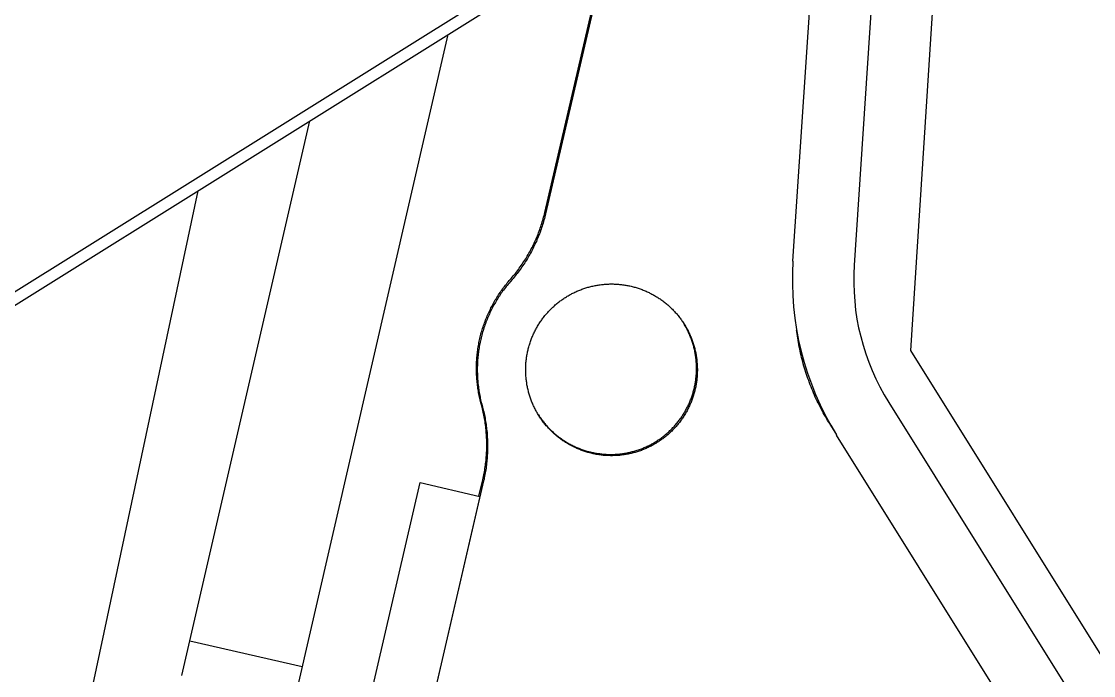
# Model space of a CAD drawing. Header units: millimetres. Extents: x 1084702 to 1166801, y 36632 to 124519.
# Drawn here: x 1098279.9 to 1098419.7, y 107109 to 107194.2 of the extents above; entities that cross this region are included whole.
import ezdxf

# ---------------------------------------------------------------- set-up
doc = ezdxf.new("R2010")
doc.units = ezdxf.units.MM
doc.header["$LTSCALE"] = 250
doc.linetypes.add('CENTER', pattern=[3, 2.5, -0.25, 0, -0.25])
doc.layers.get('0').update_dxf_attribs({"color": 255})

# ---------------------------------------------------------------- blocks, each defined once
blk = doc.blocks.new('PK65002M m platform_side')
at = {"linetype": 'Continuous'}
for p, q in [((-11331.72, 5303.7), (-9545.99, 6419.55)), ((-11330.93, 5302.43), (-9545.19, 6418.28)), ((-9772.55, 6197.33), (-9767.25, 6279.52)), ((-9775.59, 6274.31), (-9779.93, 6208.44)), ((-9787.91, 6208.97), (-9783.95, 6269.09)), ((-9820.26, 6215.32), (-9811.83, 6251.66)), ((-9811.67, 6251.77), (-9820.16, 6215.15)), ((-9832.89, 6238.51), (-9852.95, 6151.62)), ((-9867.56, 6155), (-9850.88, 6227.27)), ((-9879.95, 6149.95), (-9865.45, 6218.16)), ((-9721.05, 6114.9), (-9772.55, 6197.33)), ((-9775.43, 6190.57), (-9681.32, 6039.96)), ((-9821.1, 6188.98), (-9821.08, 6188.94)), ((-9783.1, 6187.74), (-9782.23, 6186.34)), ((-9729.34, 6101.7), (-9782.22, 6186.33)), ((-9845.61, 6140.92), (-9836.52, 6180.13)), ((-9828.23, 6180.35), (-9837.8, 6139.09)), ((-9836.52, 6180.13), (-9828.73, 6178.33)), ((-9828.84, 6178.35), (-9828.34, 6180.51)), ((-9828.73, 6178.33), (-9837.82, 6139.12)), ((-9866.52, 6159.53), (-9851.9, 6156.15))]:
    blk.add_line(p, q, dxfattribs=at)
for points in [[(-9824.9, 6206.44), (-9824.63, 6206.74), (-9824.49, 6206.9), (-9824.36, 6207.06), (-9824.22, 6207.23), (-9824.09, 6207.39), (-9823.96, 6207.56), (-9823.83, 6207.72), (-9823.7, 6207.89), (-9823.58, 6208.06), (-9823.46, 6208.23), (-9823.33, 6208.41), (-9823.21, 6208.58), (-9823.1, 6208.76), (-9822.98, 6208.93), (-9822.87, 6209.11), (-9822.75, 6209.29), (-9822.64, 6209.47), (-9822.54, 6209.65), (-9822.43, 6209.83), (-9822.32, 6210.01), (-9822.22, 6210.2), (-9822.12, 6210.39), (-9822.02, 6210.57), (-9821.92, 6210.76), (-9821.83, 6210.95), (-9821.74, 6211.14), (-9821.65, 6211.33), (-9821.56, 6211.52), (-9821.47, 6211.71), (-9821.38, 6211.91), (-9821.3, 6212.1), (-9821.22, 6212.3), (-9821.14, 6212.49), (-9821.07, 6212.69), (-9820.99, 6212.89), (-9820.92, 6213.09), (-9820.85, 6213.29), (-9820.78, 6213.49), (-9820.71, 6213.69), (-9820.65, 6213.89), (-9820.59, 6214.09), (-9820.53, 6214.3), (-9820.47, 6214.5), (-9820.42, 6214.7), (-9820.36, 6214.91), (-9820.31, 6215.11), (-9820.26, 6215.32)], [(-9820.16, 6215.15), (-9820.21, 6214.95), (-9820.26, 6214.74), (-9820.31, 6214.54), (-9820.37, 6214.33), (-9820.42, 6214.13), (-9820.48, 6213.93), (-9820.54, 6213.73), (-9820.61, 6213.53), (-9820.67, 6213.33), (-9820.74, 6213.13), (-9820.81, 6212.93), (-9820.88, 6212.73), (-9820.96, 6212.53), (-9821.04, 6212.33), (-9821.11, 6212.14), (-9821.19, 6211.94), (-9821.28, 6211.75), (-9821.36, 6211.56), (-9821.45, 6211.36), (-9821.54, 6211.17), (-9821.63, 6210.98), (-9821.72, 6210.79), (-9821.82, 6210.6), (-9821.91, 6210.41), (-9822.01, 6210.23), (-9822.11, 6210.04), (-9822.21, 6209.86), (-9822.32, 6209.67), (-9822.43, 6209.49), (-9822.53, 6209.31), (-9822.65, 6209.13), (-9822.76, 6208.95), (-9822.87, 6208.77), (-9822.99, 6208.59), (-9823.11, 6208.42), (-9823.23, 6208.25), (-9823.35, 6208.07), (-9823.47, 6207.9), (-9823.6, 6207.73), (-9823.72, 6207.56), (-9823.85, 6207.39), (-9823.98, 6207.23), (-9824.12, 6207.06), (-9824.25, 6206.9), (-9824.39, 6206.74), (-9824.53, 6206.57), (-9824.79, 6206.27)], [(-9828.48, 6190.14), (-9828.59, 6190.53), (-9828.63, 6190.71), (-9828.68, 6190.9), (-9828.72, 6191.09), (-9828.77, 6191.28), (-9828.81, 6191.46), (-9828.84, 6191.65), (-9828.88, 6191.84), (-9828.91, 6192.03), (-9828.94, 6192.22), (-9828.97, 6192.41), (-9829, 6192.6), (-9829.03, 6192.79), (-9829.05, 6192.98), (-9829.07, 6193.17), (-9829.09, 6193.37), (-9829.11, 6193.56), (-9829.12, 6193.75), (-9829.13, 6193.94), (-9829.14, 6194.13), (-9829.15, 6194.33), (-9829.16, 6194.52), (-9829.16, 6194.71), (-9829.16, 6194.9), (-9829.16, 6195.1), (-9829.16, 6195.29), (-9829.16, 6195.48), (-9829.15, 6195.67), (-9829.14, 6195.87), (-9829.13, 6196.06), (-9829.12, 6196.25), (-9829.1, 6196.44), (-9829.09, 6196.64), (-9829.07, 6196.83), (-9829.04, 6197.02), (-9829.02, 6197.21), (-9829, 6197.4), (-9828.97, 6197.59), (-9828.94, 6197.78), (-9828.91, 6197.97), (-9828.87, 6198.16), (-9828.84, 6198.35), (-9828.8, 6198.54), (-9828.76, 6198.73), (-9828.72, 6198.92), (-9828.67, 6199.11), (-9828.62, 6199.29), (-9828.58, 6199.48), (-9828.53, 6199.67), (-9828.47, 6199.85), (-9828.42, 6200.04), (-9828.36, 6200.22), (-9828.3, 6200.41), (-9828.24, 6200.59), (-9828.18, 6200.77), (-9828.11, 6200.96), (-9828.05, 6201.14), (-9827.98, 6201.32), (-9827.91, 6201.5), (-9827.83, 6201.68), (-9827.76, 6201.86), (-9827.68, 6202.03), (-9827.6, 6202.21), (-9827.52, 6202.39), (-9827.44, 6202.56), (-9827.35, 6202.73), (-9827.27, 6202.91), (-9827.18, 6203.08), (-9827.09, 6203.25), (-9827, 6203.42), (-9826.9, 6203.59), (-9826.81, 6203.76), (-9826.71, 6203.93), (-9826.61, 6204.09), (-9826.51, 6204.26), (-9826.4, 6204.42), (-9826.3, 6204.58), (-9826.19, 6204.74), (-9826.08, 6204.9), (-9825.97, 6205.06), (-9825.86, 6205.22), (-9825.74, 6205.38), (-9825.63, 6205.53), (-9825.51, 6205.69), (-9825.39, 6205.84), (-9825.27, 6205.99), (-9825.15, 6206.14), (-9825.02, 6206.29), (-9824.9, 6206.44)], [(-9824.79, 6206.27), (-9824.92, 6206.12), (-9825.04, 6205.98), (-9825.16, 6205.83), (-9825.28, 6205.68), (-9825.4, 6205.53), (-9825.52, 6205.37), (-9825.63, 6205.22), (-9825.75, 6205.06), (-9825.86, 6204.91), (-9825.97, 6204.75), (-9826.08, 6204.59), (-9826.18, 6204.43), (-9826.29, 6204.27), (-9826.39, 6204.11), (-9826.49, 6203.94), (-9826.59, 6203.78), (-9826.69, 6203.61), (-9826.79, 6203.45), (-9826.88, 6203.28), (-9826.97, 6203.11), (-9827.06, 6202.94), (-9827.15, 6202.77), (-9827.24, 6202.59), (-9827.32, 6202.42), (-9827.4, 6202.25), (-9827.48, 6202.07), (-9827.56, 6201.9), (-9827.64, 6201.72), (-9827.72, 6201.54), (-9827.79, 6201.36), (-9827.86, 6201.19), (-9827.93, 6201.01), (-9828, 6200.82), (-9828.06, 6200.64), (-9828.12, 6200.46), (-9828.19, 6200.28), (-9828.25, 6200.09), (-9828.3, 6199.91), (-9828.36, 6199.73), (-9828.41, 6199.54), (-9828.46, 6199.35), (-9828.51, 6199.17), (-9828.56, 6198.98), (-9828.6, 6198.79), (-9828.65, 6198.6), (-9828.69, 6198.41), (-9828.72, 6198.23), (-9828.76, 6198.04), (-9828.8, 6197.85), (-9828.83, 6197.66), (-9828.86, 6197.46), (-9828.89, 6197.27), (-9828.91, 6197.08), (-9828.94, 6196.89), (-9828.96, 6196.7), (-9828.98, 6196.51), (-9829, 6196.31), (-9829.01, 6196.12), (-9829.02, 6195.93), (-9829.04, 6195.73), (-9829.04, 6195.54), (-9829.05, 6195.35), (-9829.06, 6195.15), (-9829.06, 6194.96), (-9829.06, 6194.77), (-9829.06, 6194.57), (-9829.05, 6194.38), (-9829.05, 6194.19), (-9829.04, 6193.99), (-9829.03, 6193.8), (-9829.02, 6193.61), (-9829, 6193.41), (-9828.99, 6193.22), (-9828.97, 6193.03), (-9828.95, 6192.83), (-9828.92, 6192.64), (-9828.9, 6192.45), (-9828.87, 6192.26), (-9828.84, 6192.07), (-9828.81, 6191.88), (-9828.78, 6191.68), (-9828.74, 6191.49), (-9828.7, 6191.3), (-9828.66, 6191.11), (-9828.62, 6190.92), (-9828.58, 6190.74), (-9828.53, 6190.55), (-9828.48, 6190.36), (-9828.38, 6189.97)], [(-9821.05, 6188.89), (-9821.12, 6189.01), (-9821.19, 6189.13), (-9821.26, 6189.25), (-9821.33, 6189.37), (-9821.4, 6189.49), (-9821.46, 6189.61), (-9821.53, 6189.74), (-9821.59, 6189.86), (-9821.65, 6189.98), (-9821.71, 6190.11), (-9821.76, 6190.23), (-9821.82, 6190.36), (-9821.88, 6190.49), (-9821.93, 6190.62), (-9821.98, 6190.74), (-9822.03, 6190.87), (-9822.08, 6191), (-9822.12, 6191.13), (-9822.17, 6191.27), (-9822.21, 6191.4), (-9822.25, 6191.53), (-9822.29, 6191.66), (-9822.33, 6191.79), (-9822.37, 6191.93), (-9822.4, 6192.06), (-9822.44, 6192.2), (-9822.47, 6192.33), (-9822.5, 6192.47), (-9822.53, 6192.6), (-9822.55, 6192.74), (-9822.58, 6192.88), (-9822.6, 6193.01), (-9822.62, 6193.15), (-9822.64, 6193.29), (-9822.66, 6193.42), (-9822.68, 6193.56), (-9822.69, 6193.7), (-9822.7, 6193.84), (-9822.72, 6193.98), (-9822.73, 6194.12), (-9822.73, 6194.25), (-9822.74, 6194.39), (-9822.74, 6194.53), (-9822.75, 6194.67), (-9822.75, 6194.81), (-9822.75, 6194.95), (-9822.74, 6195.09), (-9822.74, 6195.23), (-9822.73, 6195.36), (-9822.73, 6195.5), (-9822.72, 6195.64), (-9822.71, 6195.78), (-9822.69, 6195.92), (-9822.68, 6196.06), (-9822.66, 6196.2), (-9822.64, 6196.33), (-9822.63, 6196.47), (-9822.6, 6196.61), (-9822.58, 6196.75), (-9822.56, 6196.88), (-9822.53, 6197.02), (-9822.5, 6197.16), (-9822.47, 6197.29), (-9822.44, 6197.43), (-9822.41, 6197.56), (-9822.37, 6197.7), (-9822.33, 6197.83), (-9822.3, 6197.97), (-9822.26, 6198.1), (-9822.21, 6198.23), (-9822.17, 6198.36), (-9822.13, 6198.5), (-9822.08, 6198.63), (-9822.03, 6198.76), (-9821.98, 6198.89), (-9821.93, 6199.02), (-9821.88, 6199.15), (-9821.82, 6199.28), (-9821.77, 6199.4), (-9821.71, 6199.53), (-9821.65, 6199.66), (-9821.59, 6199.78), (-9821.52, 6199.91), (-9821.46, 6200.03), (-9821.4, 6200.15), (-9821.33, 6200.27), (-9821.26, 6200.39), (-9821.19, 6200.51), (-9821.12, 6200.63), (-9821.05, 6200.75), (-9820.97, 6200.87), (-9820.9, 6200.98), (-9820.82, 6201.1), (-9820.74, 6201.21), (-9820.66, 6201.32), (-9820.58, 6201.44), (-9820.5, 6201.55), (-9820.41, 6201.66), (-9820.33, 6201.77), (-9820.24, 6201.88), (-9820.15, 6201.98), (-9820.06, 6202.09), (-9819.97, 6202.19), (-9819.88, 6202.3), (-9819.79, 6202.4), (-9819.69, 6202.5), (-9819.6, 6202.6), (-9819.5, 6202.7), (-9819.4, 6202.8), (-9819.3, 6202.89), (-9819.2, 6202.99), (-9819.1, 6203.08), (-9819, 6203.18), (-9818.89, 6203.27), (-9818.79, 6203.36), (-9818.68, 6203.45), (-9818.57, 6203.53), (-9818.47, 6203.62), (-9818.36, 6203.71), (-9818.25, 6203.79), (-9818.13, 6203.87), (-9818.02, 6203.95), (-9817.91, 6204.03), (-9817.79, 6204.11), (-9817.68, 6204.19), (-9817.56, 6204.26), (-9817.44, 6204.34), (-9817.32, 6204.41), (-9817.2, 6204.48), (-9817.08, 6204.55), (-9816.96, 6204.62), (-9816.84, 6204.68), (-9816.72, 6204.75), (-9816.59, 6204.81), (-9816.47, 6204.87), (-9816.34, 6204.93), (-9816.22, 6204.99), (-9816.09, 6205.05), (-9815.96, 6205.1), (-9815.83, 6205.16), (-9815.71, 6205.21), (-9815.58, 6205.26), (-9815.45, 6205.31), (-9815.32, 6205.36), (-9815.18, 6205.4), (-9815.05, 6205.45), (-9814.92, 6205.49), (-9814.79, 6205.53), (-9814.65, 6205.57), (-9814.52, 6205.61), (-9814.38, 6205.64), (-9814.25, 6205.68), (-9814.11, 6205.71), (-9813.98, 6205.74), (-9813.84, 6205.77), (-9813.71, 6205.8), (-9813.57, 6205.83), (-9813.43, 6205.85), (-9813.29, 6205.87), (-9813.16, 6205.89), (-9813.02, 6205.91), (-9812.88, 6205.93), (-9812.74, 6205.95), (-9812.6, 6205.96), (-9812.46, 6205.97), (-9812.32, 6205.98), (-9812.18, 6205.99), (-9812.05, 6206), (-9811.91, 6206), (-9811.77, 6206.01), (-9811.63, 6206.01), (-9811.49, 6206.01), (-9811.35, 6206.01), (-9811.21, 6206), (-9811.08, 6206), (-9810.94, 6205.99), (-9810.8, 6205.98), (-9810.66, 6205.97), (-9810.52, 6205.96), (-9810.39, 6205.95), (-9810.25, 6205.93), (-9810.11, 6205.91), (-9809.97, 6205.89), (-9809.84, 6205.87), (-9809.7, 6205.85), (-9809.56, 6205.83), (-9809.43, 6205.8), (-9809.29, 6205.78), (-9809.16, 6205.75), (-9809.02, 6205.72), (-9808.89, 6205.68), (-9808.75, 6205.65), (-9808.62, 6205.61), (-9808.48, 6205.58), (-9808.35, 6205.54), (-9808.22, 6205.5), (-9808.09, 6205.46), (-9807.95, 6205.41), (-9807.82, 6205.37)], [(-9807.82, 6205.37), (-9807.69, 6205.32), (-9807.56, 6205.27), (-9807.43, 6205.22), (-9807.31, 6205.17), (-9807.18, 6205.11), (-9807.05, 6205.06), (-9806.92, 6205), (-9806.8, 6204.94), (-9806.67, 6204.88), (-9806.55, 6204.82), (-9806.42, 6204.76), (-9806.3, 6204.7), (-9806.18, 6204.63), (-9806.06, 6204.56), (-9805.94, 6204.49), (-9805.82, 6204.42), (-9805.7, 6204.35), (-9805.58, 6204.28), (-9805.46, 6204.2), (-9805.35, 6204.12), (-9805.23, 6204.05), (-9805.12, 6203.97), (-9805, 6203.89), (-9804.89, 6203.8), (-9804.78, 6203.72), (-9804.67, 6203.64), (-9804.56, 6203.55), (-9804.45, 6203.46), (-9804.35, 6203.37), (-9804.24, 6203.28), (-9804.14, 6203.19), (-9804.03, 6203.1), (-9803.93, 6203), (-9803.83, 6202.91), (-9803.73, 6202.81), (-9803.63, 6202.71), (-9803.53, 6202.61), (-9803.44, 6202.51), (-9803.34, 6202.41), (-9803.25, 6202.31), (-9803.15, 6202.2), (-9803.06, 6202.1), (-9802.97, 6201.99), (-9802.88, 6201.88), (-9802.8, 6201.77), (-9802.71, 6201.66), (-9802.62, 6201.55), (-9802.54, 6201.44), (-9802.46, 6201.33), (-9802.38, 6201.21), (-9802.3, 6201.1), (-9802.22, 6200.98), (-9802.15, 6200.87), (-9802.07, 6200.75)], [(-9802.07, 6200.75), (-9802, 6200.63), (-9801.93, 6200.51), (-9801.86, 6200.39), (-9801.79, 6200.27), (-9801.72, 6200.15), (-9801.66, 6200.03), (-9801.59, 6199.91), (-9801.53, 6199.78), (-9801.47, 6199.66), (-9801.41, 6199.53), (-9801.36, 6199.41), (-9801.3, 6199.28), (-9801.25, 6199.15), (-9801.19, 6199.03), (-9801.14, 6198.9), (-9801.09, 6198.77), (-9801.04, 6198.64), (-9801, 6198.51), (-9800.95, 6198.38), (-9800.91, 6198.24), (-9800.87, 6198.11), (-9800.83, 6197.98), (-9800.79, 6197.85), (-9800.75, 6197.71), (-9800.72, 6197.58), (-9800.68, 6197.44), (-9800.65, 6197.31), (-9800.62, 6197.17), (-9800.59, 6197.04), (-9800.57, 6196.9), (-9800.54, 6196.77), (-9800.52, 6196.63), (-9800.5, 6196.49), (-9800.48, 6196.36), (-9800.46, 6196.22), (-9800.44, 6196.08), (-9800.43, 6195.94), (-9800.42, 6195.8), (-9800.4, 6195.66), (-9800.39, 6195.53), (-9800.39, 6195.39), (-9800.38, 6195.25), (-9800.38, 6195.11), (-9800.37, 6194.97), (-9800.37, 6194.83), (-9800.37, 6194.69), (-9800.38, 6194.55), (-9800.38, 6194.42), (-9800.39, 6194.28), (-9800.39, 6194.14), (-9800.4, 6194), (-9800.41, 6193.86), (-9800.43, 6193.72), (-9800.44, 6193.58), (-9800.46, 6193.45), (-9800.48, 6193.31), (-9800.5, 6193.17), (-9800.52, 6193.03), (-9800.54, 6192.9), (-9800.56, 6192.76), (-9800.59, 6192.62), (-9800.62, 6192.49), (-9800.65, 6192.35), (-9800.68, 6192.21), (-9800.71, 6192.08), (-9800.75, 6191.94), (-9800.79, 6191.81), (-9800.82, 6191.68), (-9800.86, 6191.54), (-9800.91, 6191.41), (-9800.95, 6191.28), (-9800.99, 6191.15), (-9801.04, 6191.01), (-9801.09, 6190.88), (-9801.14, 6190.75), (-9801.19, 6190.62), (-9801.24, 6190.49), (-9801.3, 6190.37), (-9801.35, 6190.24), (-9801.41, 6190.11), (-9801.47, 6189.99), (-9801.53, 6189.86), (-9801.6, 6189.74), (-9801.66, 6189.61), (-9801.72, 6189.49), (-9801.79, 6189.37), (-9801.86, 6189.25), (-9801.93, 6189.13), (-9802, 6189.01), (-9802.07, 6188.89), (-9802.15, 6188.77), (-9802.22, 6188.66), (-9802.3, 6188.54), (-9802.38, 6188.43), (-9802.46, 6188.32), (-9802.54, 6188.2), (-9802.62, 6188.09), (-9802.71, 6187.98), (-9802.79, 6187.87), (-9802.88, 6187.77), (-9802.97, 6187.66), (-9803.06, 6187.55), (-9803.15, 6187.45), (-9803.24, 6187.34), (-9803.33, 6187.24), (-9803.43, 6187.14), (-9803.52, 6187.04), (-9803.62, 6186.94), (-9803.72, 6186.84), (-9803.82, 6186.75), (-9803.92, 6186.65), (-9804.02, 6186.56), (-9804.12, 6186.46), (-9804.23, 6186.37), (-9804.33, 6186.28), (-9804.44, 6186.19), (-9804.55, 6186.11), (-9804.65, 6186.02), (-9804.76, 6185.94), (-9804.87, 6185.85), (-9804.99, 6185.77), (-9805.1, 6185.69), (-9805.21, 6185.61), (-9805.33, 6185.53), (-9805.44, 6185.45), (-9805.56, 6185.38), (-9805.68, 6185.31), (-9805.8, 6185.23), (-9805.92, 6185.16), (-9806.04, 6185.09), (-9806.16, 6185.02), (-9806.28, 6184.96), (-9806.4, 6184.89), (-9806.53, 6184.83), (-9806.65, 6184.77), (-9806.78, 6184.71), (-9806.9, 6184.65), (-9807.03, 6184.59), (-9807.16, 6184.54), (-9807.29, 6184.48), (-9807.41, 6184.43), (-9807.54, 6184.38), (-9807.67, 6184.33), (-9807.8, 6184.28), (-9807.94, 6184.24), (-9808.07, 6184.19), (-9808.2, 6184.15), (-9808.33, 6184.11), (-9808.47, 6184.07), (-9808.6, 6184.03), (-9808.74, 6184), (-9808.87, 6183.96), (-9809.01, 6183.93), (-9809.14, 6183.9), (-9809.28, 6183.87), (-9809.41, 6183.84), (-9809.55, 6183.82), (-9809.69, 6183.79), (-9809.83, 6183.77), (-9809.96, 6183.75), (-9810.1, 6183.73), (-9810.24, 6183.71), (-9810.38, 6183.7), (-9810.52, 6183.68), (-9810.66, 6183.67), (-9810.8, 6183.66), (-9810.94, 6183.65), (-9811.07, 6183.64), (-9811.21, 6183.64), (-9811.35, 6183.64), (-9811.49, 6183.63), (-9811.63, 6183.63), (-9811.77, 6183.64), (-9811.91, 6183.64), (-9812.04, 6183.64), (-9812.18, 6183.65), (-9812.32, 6183.66), (-9812.46, 6183.67), (-9812.6, 6183.68), (-9812.73, 6183.7), (-9812.87, 6183.71), (-9813.01, 6183.73), (-9813.15, 6183.75), (-9813.28, 6183.77), (-9813.42, 6183.79), (-9813.56, 6183.81), (-9813.69, 6183.84), (-9813.83, 6183.87), (-9813.96, 6183.89), (-9814.1, 6183.93), (-9814.23, 6183.96), (-9814.37, 6183.99), (-9814.5, 6184.03), (-9814.64, 6184.06), (-9814.77, 6184.1), (-9814.9, 6184.14), (-9815.03, 6184.19), (-9815.17, 6184.23), (-9815.3, 6184.28)], [(-9802.03, 6200.68), (-9802.1, 6200.8), (-9802.12, 6200.83)], [(-9800.53, 6193.86), (-9800.52, 6194), (-9800.51, 6194.14), (-9800.5, 6194.28), (-9800.49, 6194.41), (-9800.49, 6194.55), (-9800.48, 6194.69), (-9800.48, 6194.83), (-9800.48, 6194.97), (-9800.48, 6195.11), (-9800.48, 6195.25), (-9800.48, 6195.39), (-9800.49, 6195.52), (-9800.5, 6195.66), (-9800.51, 6195.8), (-9800.52, 6195.94), (-9800.53, 6196.08), (-9800.54, 6196.22), (-9800.56, 6196.36), (-9800.58, 6196.49), (-9800.6, 6196.63), (-9800.62, 6196.77), (-9800.64, 6196.91), (-9800.67, 6197.04), (-9800.69, 6197.18), (-9800.72, 6197.32), (-9800.75, 6197.45), (-9800.78, 6197.59), (-9800.82, 6197.72), (-9800.85, 6197.86), (-9800.89, 6197.99), (-9800.93, 6198.13), (-9800.97, 6198.26), (-9801.01, 6198.39), (-9801.05, 6198.52), (-9801.09, 6198.66), (-9801.14, 6198.79), (-9801.19, 6198.92), (-9801.24, 6199.05), (-9801.29, 6199.18), (-9801.34, 6199.31), (-9801.4, 6199.44), (-9801.45, 6199.56), (-9801.51, 6199.69), (-9801.57, 6199.82), (-9801.63, 6199.94), (-9801.7, 6200.07), (-9801.76, 6200.19), (-9801.83, 6200.31), (-9801.89, 6200.44), (-9801.96, 6200.56), (-9802.03, 6200.68)], [(-9783.1, 6187.74), (-9783.25, 6187.99), (-9783.4, 6188.23), (-9783.55, 6188.48), (-9783.69, 6188.73), (-9783.83, 6188.98), (-9783.97, 6189.23), (-9784.11, 6189.48), (-9784.24, 6189.74), (-9784.37, 6189.99), (-9784.5, 6190.24), (-9784.63, 6190.5), (-9784.75, 6190.76), (-9784.88, 6191.02), (-9785, 6191.28), (-9785.11, 6191.54), (-9785.23, 6191.81), (-9785.34, 6192.07), (-9785.45, 6192.33), (-9785.55, 6192.6), (-9785.66, 6192.87), (-9785.76, 6193.14), (-9785.86, 6193.41), (-9785.96, 6193.68), (-9786.05, 6193.95), (-9786.14, 6194.22), (-9786.23, 6194.49), (-9786.32, 6194.77), (-9786.4, 6195.04), (-9786.48, 6195.32), (-9786.56, 6195.59), (-9786.64, 6195.87), (-9786.71, 6196.15), (-9786.78, 6196.42), (-9786.85, 6196.7), (-9786.91, 6196.98), (-9786.97, 6197.26), (-9787.03, 6197.55), (-9787.09, 6197.83), (-9787.15, 6198.11), (-9787.2, 6198.39), (-9787.25, 6198.67), (-9787.29, 6198.96), (-9787.34, 6199.24), (-9787.38, 6199.53), (-9787.41, 6199.81), (-9787.44, 6199.99)], [(-9821.08, 6188.94), (-9821, 6188.83), (-9820.93, 6188.71), (-9820.85, 6188.6), (-9820.77, 6188.48), (-9820.69, 6188.37), (-9820.6, 6188.26), (-9820.52, 6188.15), (-9820.43, 6188.04), (-9820.35, 6187.93), (-9820.26, 6187.83), (-9820.17, 6187.72), (-9820.08, 6187.62), (-9819.99, 6187.51), (-9819.9, 6187.41), (-9819.8, 6187.31), (-9819.71, 6187.21), (-9819.61, 6187.11), (-9819.51, 6187.01), (-9819.41, 6186.92), (-9819.31, 6186.82), (-9819.21, 6186.73), (-9819.11, 6186.63), (-9819, 6186.54), (-9818.9, 6186.45), (-9818.79, 6186.36), (-9818.68, 6186.27), (-9818.57, 6186.19), (-9818.46, 6186.1), (-9818.35, 6186.02), (-9818.24, 6185.94), (-9818.13, 6185.86), (-9818.02, 6185.78), (-9817.9, 6185.7), (-9817.79, 6185.62), (-9817.67, 6185.55), (-9817.55, 6185.47), (-9817.43, 6185.4), (-9817.31, 6185.33), (-9817.19, 6185.26), (-9817.07, 6185.19), (-9816.95, 6185.13), (-9816.83, 6185.06), (-9816.7, 6185), (-9816.58, 6184.94), (-9816.45, 6184.88), (-9816.33, 6184.82), (-9816.2, 6184.76), (-9816.07, 6184.71), (-9815.95, 6184.65), (-9815.82, 6184.6), (-9815.69, 6184.55), (-9815.56, 6184.5), (-9815.43, 6184.45), (-9815.3, 6184.41), (-9815.16, 6184.36), (-9815.03, 6184.32), (-9814.9, 6184.28), (-9814.76, 6184.24), (-9814.63, 6184.2), (-9814.5, 6184.16), (-9814.36, 6184.13), (-9814.23, 6184.1), (-9814.09, 6184.07), (-9813.95, 6184.04), (-9813.82, 6184.01), (-9813.68, 6183.98), (-9813.54, 6183.96), (-9813.41, 6183.94), (-9813.27, 6183.92), (-9813.13, 6183.9), (-9812.99, 6183.88), (-9812.85, 6183.86), (-9812.72, 6183.85), (-9812.58, 6183.84), (-9812.44, 6183.83), (-9812.3, 6183.82), (-9812.16, 6183.81), (-9812.02, 6183.81), (-9811.88, 6183.8), (-9811.74, 6183.8), (-9811.6, 6183.8), (-9811.46, 6183.8), (-9811.32, 6183.81), (-9811.18, 6183.81), (-9811.05, 6183.82), (-9810.91, 6183.83), (-9810.77, 6183.84), (-9810.63, 6183.85), (-9810.49, 6183.86), (-9810.36, 6183.88), (-9810.22, 6183.89), (-9810.08, 6183.91), (-9809.94, 6183.93), (-9809.81, 6183.96), (-9809.67, 6183.98), (-9809.54, 6184), (-9809.4, 6184.03), (-9809.26, 6184.06), (-9809.13, 6184.09), (-9808.99, 6184.12), (-9808.86, 6184.16), (-9808.73, 6184.19), (-9808.59, 6184.23), (-9808.46, 6184.27), (-9808.33, 6184.31), (-9808.2, 6184.35), (-9808.06, 6184.4), (-9807.93, 6184.44), (-9807.8, 6184.49), (-9807.67, 6184.54), (-9807.54, 6184.59), (-9807.41, 6184.64), (-9807.29, 6184.69), (-9807.16, 6184.75), (-9807.03, 6184.8), (-9806.91, 6184.86), (-9806.78, 6184.92), (-9806.66, 6184.98), (-9806.53, 6185.05), (-9806.41, 6185.11), (-9806.29, 6185.18), (-9806.17, 6185.24), (-9806.05, 6185.31), (-9805.93, 6185.38), (-9805.81, 6185.46), (-9805.69, 6185.53), (-9805.57, 6185.6), (-9805.46, 6185.68), (-9805.34, 6185.76), (-9805.23, 6185.84), (-9805.11, 6185.92), (-9805, 6186), (-9804.89, 6186.08), (-9804.78, 6186.17), (-9804.67, 6186.26), (-9804.56, 6186.34), (-9804.46, 6186.43), (-9804.35, 6186.52), (-9804.25, 6186.61), (-9804.14, 6186.71), (-9804.04, 6186.8), (-9803.94, 6186.9), (-9803.84, 6186.99), (-9803.74, 6187.09), (-9803.64, 6187.19), (-9803.55, 6187.29), (-9803.45, 6187.39), (-9803.36, 6187.49), (-9803.26, 6187.6), (-9803.17, 6187.7), (-9803.08, 6187.81), (-9802.99, 6187.92), (-9802.91, 6188.03), (-9802.82, 6188.14), (-9802.74, 6188.25), (-9802.65, 6188.36), (-9802.57, 6188.47), (-9802.49, 6188.58), (-9802.41, 6188.7), (-9802.33, 6188.82), (-9802.26, 6188.93), (-9802.18, 6189.05), (-9802.11, 6189.17), (-9802.04, 6189.29), (-9801.97, 6189.41), (-9801.9, 6189.53), (-9801.83, 6189.65), (-9801.77, 6189.77), (-9801.7, 6189.9), (-9801.64, 6190.02), (-9801.58, 6190.15), (-9801.52, 6190.27), (-9801.46, 6190.4), (-9801.41, 6190.52), (-9801.35, 6190.65), (-9801.3, 6190.78), (-9801.25, 6190.91), (-9801.2, 6191.04), (-9801.15, 6191.17), (-9801.1, 6191.3), (-9801.06, 6191.43), (-9801.02, 6191.56), (-9800.97, 6191.69), (-9800.93, 6191.82), (-9800.9, 6191.96), (-9800.86, 6192.09), (-9800.82, 6192.22), (-9800.79, 6192.36), (-9800.76, 6192.49), (-9800.73, 6192.63), (-9800.7, 6192.76), (-9800.67, 6192.9), (-9800.65, 6193.04), (-9800.62, 6193.17), (-9800.6, 6193.31), (-9800.58, 6193.45), (-9800.56, 6193.59), (-9800.55, 6193.72), (-9800.53, 6193.86)], [(-9828.34, 6180.51), (-9828.29, 6180.72), (-9828.24, 6180.93), (-9828.2, 6181.13), (-9828.16, 6181.34), (-9828.12, 6181.55), (-9828.09, 6181.76), (-9828.06, 6181.96), (-9828.02, 6182.17), (-9827.99, 6182.38), (-9827.97, 6182.59), (-9827.94, 6182.8), (-9827.92, 6183.01), (-9827.9, 6183.22), (-9827.88, 6183.43), (-9827.87, 6183.64), (-9827.85, 6183.85), (-9827.84, 6184.06), (-9827.83, 6184.27), (-9827.83, 6184.48), (-9827.82, 6184.7), (-9827.82, 6184.91), (-9827.82, 6185.12), (-9827.82, 6185.33), (-9827.82, 6185.54), (-9827.83, 6185.75), (-9827.84, 6185.96), (-9827.85, 6186.17), (-9827.86, 6186.38), (-9827.88, 6186.6), (-9827.9, 6186.81), (-9827.92, 6187.02), (-9827.94, 6187.23), (-9827.96, 6187.44), (-9827.99, 6187.65), (-9828.02, 6187.86), (-9828.05, 6188.07), (-9828.08, 6188.27), (-9828.12, 6188.48), (-9828.16, 6188.69), (-9828.2, 6188.9), (-9828.24, 6189.11), (-9828.28, 6189.31), (-9828.33, 6189.52), (-9828.38, 6189.73), (-9828.43, 6189.93), (-9828.48, 6190.14)], [(-9828.38, 6189.97), (-9828.32, 6189.77), (-9828.27, 6189.56), (-9828.22, 6189.36), (-9828.18, 6189.15), (-9828.13, 6188.94), (-9828.09, 6188.74), (-9828.05, 6188.53), (-9828.02, 6188.32), (-9827.98, 6188.11), (-9827.95, 6187.91), (-9827.92, 6187.7), (-9827.89, 6187.49), (-9827.86, 6187.28), (-9827.84, 6187.07), (-9827.81, 6186.86), (-9827.79, 6186.65), (-9827.78, 6186.44), (-9827.76, 6186.23), (-9827.75, 6186.02), (-9827.74, 6185.81), (-9827.73, 6185.59), (-9827.72, 6185.38), (-9827.72, 6185.17), (-9827.71, 6184.96), (-9827.71, 6184.75), (-9827.72, 6184.54), (-9827.72, 6184.33), (-9827.73, 6184.12), (-9827.74, 6183.9), (-9827.75, 6183.69), (-9827.76, 6183.48), (-9827.78, 6183.27), (-9827.8, 6183.06), (-9827.82, 6182.85), (-9827.84, 6182.64), (-9827.86, 6182.43), (-9827.89, 6182.22), (-9827.92, 6182.01), (-9827.95, 6181.8), (-9827.98, 6181.59), (-9828.02, 6181.38), (-9828.06, 6181.17), (-9828.1, 6180.97), (-9828.14, 6180.76), (-9828.18, 6180.55), (-9828.23, 6180.35)], [(-9815.3, 6184.28), (-9815.43, 6184.32), (-9815.56, 6184.37), (-9815.69, 6184.42), (-9815.81, 6184.47), (-9815.94, 6184.53), (-9816.07, 6184.58), (-9816.2, 6184.64), (-9816.32, 6184.7), (-9816.45, 6184.76), (-9816.57, 6184.82), (-9816.7, 6184.88), (-9816.82, 6184.95), (-9816.94, 6185.01), (-9817.06, 6185.08), (-9817.18, 6185.15), (-9817.3, 6185.22), (-9817.42, 6185.29), (-9817.54, 6185.37), (-9817.66, 6185.44), (-9817.77, 6185.52), (-9817.89, 6185.59), (-9818, 6185.67), (-9818.12, 6185.75), (-9818.23, 6185.84), (-9818.34, 6185.92), (-9818.45, 6186.01), (-9818.56, 6186.09), (-9818.67, 6186.18), (-9818.77, 6186.27), (-9818.88, 6186.36), (-9818.98, 6186.45), (-9819.09, 6186.54), (-9819.19, 6186.64), (-9819.29, 6186.73), (-9819.39, 6186.83), (-9819.49, 6186.93), (-9819.59, 6187.03), (-9819.69, 6187.13), (-9819.78, 6187.23), (-9819.87, 6187.33), (-9819.97, 6187.44), (-9820.06, 6187.54), (-9820.15, 6187.65), (-9820.24, 6187.76), (-9820.32, 6187.87), (-9820.41, 6187.98), (-9820.5, 6188.09), (-9820.58, 6188.2), (-9820.66, 6188.31), (-9820.74, 6188.43), (-9820.82, 6188.54), (-9820.9, 6188.66), (-9820.97, 6188.77), (-9821.05, 6188.89)]]:
    blk.add_lwpolyline(points, dxfattribs=at)
for radius in [38, 30]:
    blk.add_arc((-9749.99, 6206.47), radius, 176.23, 212, dxfattribs=at)
blk = doc.blocks.new('profil_B4_1')
at = {"linetype": 'CENTER'}
blk.add_blockref('PK65002M m platform_side', (90405.39, 65327.55), dxfattribs=at)

msp = doc.modelspace()

# ---------------------------------------------------------------- block references
msp.add_blockref('profil_B4_1', (1017763.01, 35626.47))

doc.saveas('drawing.dxf')
